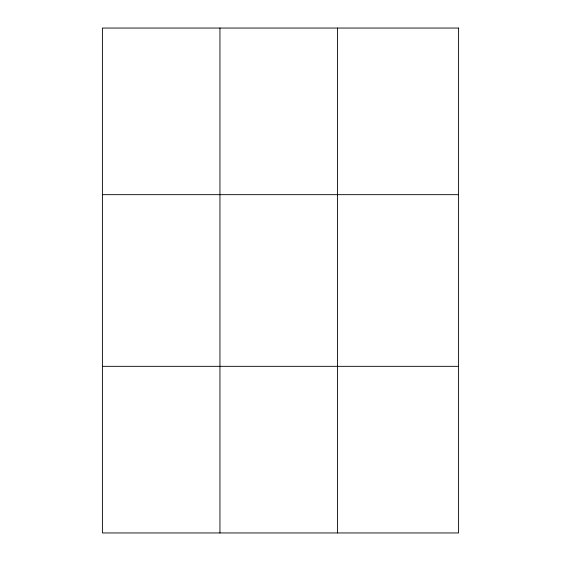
<?xml version="1.0" encoding="UTF-8"?>
<svg xmlns="http://www.w3.org/2000/svg" width="561" height="561" viewBox="0 0 561 561"><rect width="100%" height="100%" fill="white"/><g stroke="black" fill="none" stroke-linecap="round" stroke-linejoin="round"><path stroke-width="0.84" d="M219.947 28.05L219.947 532.95M337.491 28.05L337.491 532.95M102.404 194.667L458.596 194.667M102.404 366.333L458.596 366.333M458.596 28.05L458.596 532.95L102.404 532.95L102.404 28.05L458.596 28.05"/></g></svg>
